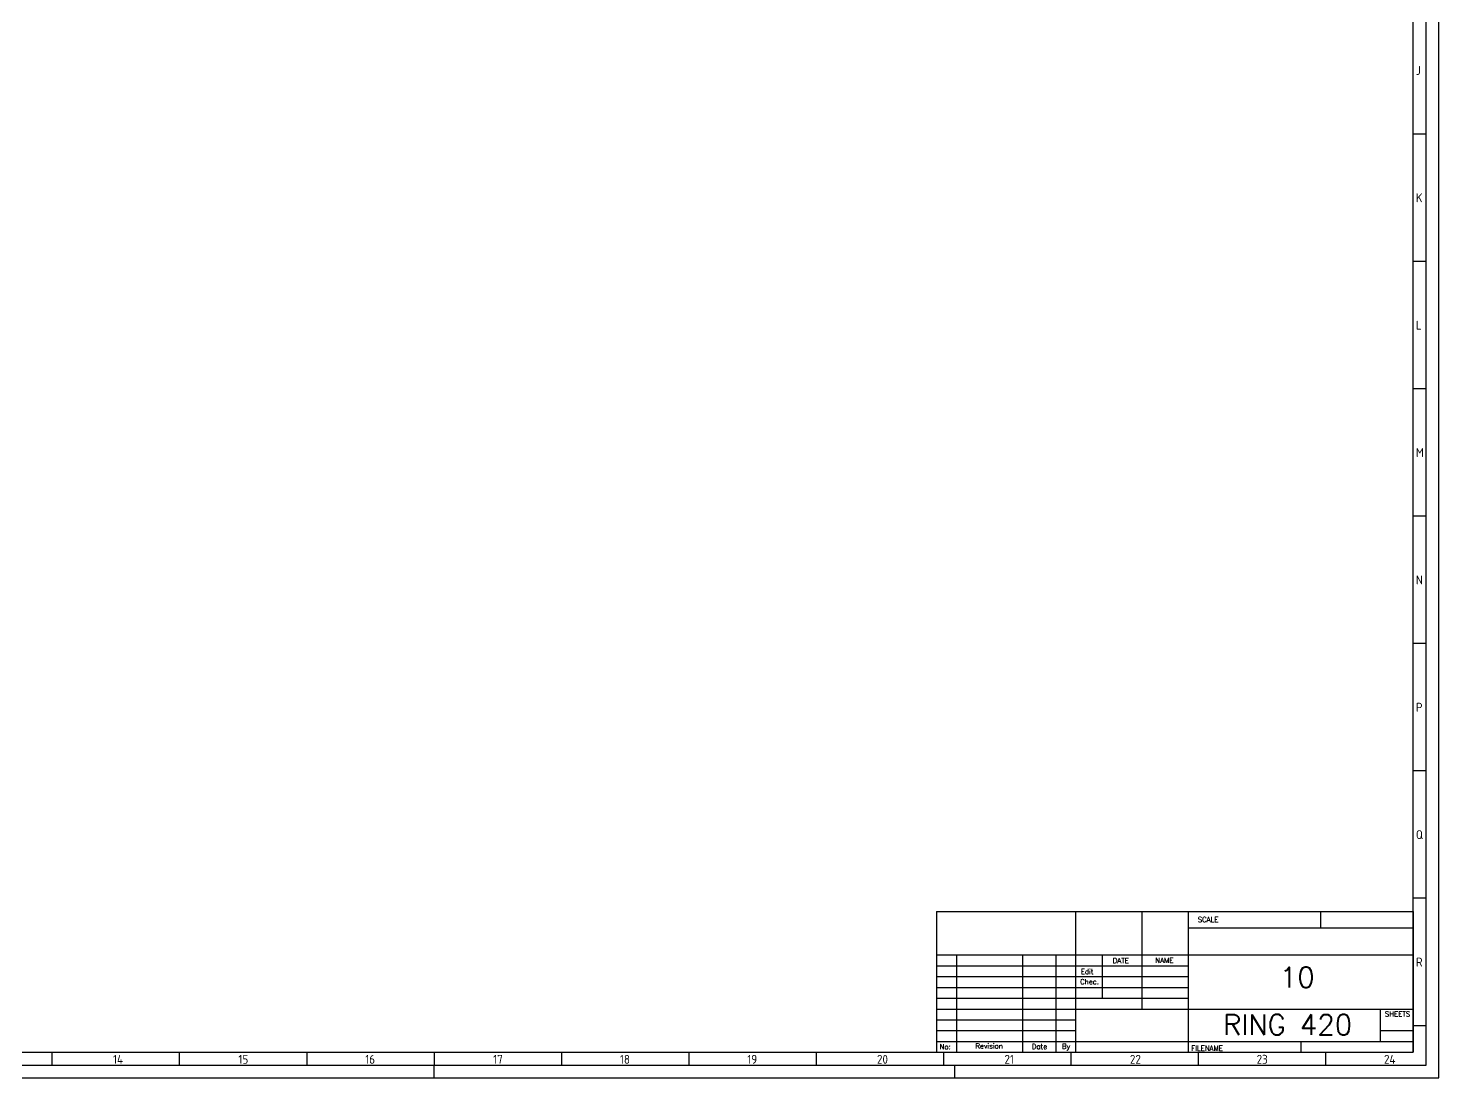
# Model space of a CAD drawing. Header units: millimetres. Extents: x 0 to 1189, y 5 to 846.
# Drawn here: x 635 to 1189, y 5 to 417 of the extents above; entities that cross this region are included whole.
import ezdxf
from ezdxf.enums import TextEntityAlignment as Align

# ---------------------------------------------------------------- set-up
doc = ezdxf.new("R2010")
doc.units = ezdxf.units.MM
doc.header["$LTSCALE"] = 12
for name, color, linetype in [('025', 1, 'Continuous'), ('035', 5, 'Continuous'), ('07', 7, 'Continuous')]:
    doc.layers.add(name, color=color, linetype=linetype)
doc.styles.add('ISO Proportional', font='isocp.shx')
doc.styles.add('WD', font='romans.shx')

# ---------------------------------------------------------------- blocks, each defined once
blk = doc.blocks.new('IEC_border_a0')
at = {"layer": '035', "color": 0}
for p, q in [((1189, 0), (1189, 841)), ((1183.98, 370.5), (1179, 370.5)), ((1183.98, 320.5), (1179, 320.5)), ((1184, 270.46), (1179.02, 270.46)), ((1184, 270.46), (1179.02, 270.46)), ((1184, 220.46), (1179.02, 220.46)), ((1184, 170.46), (1179.02, 170.46)), ((1184, 120.46), (1179.02, 120.46)), ((1184, 70.46), (1179.02, 70.46)), ((1184.02, 20.42), (1179.03, 20.42)), ((644.5, 10), (644.5, 5)), ((694.5, 10), (694.5, 5)), ((744.5, 10), (744.5, 5)), ((744.5, 10), (744.5, 5)), ((794.5, 10), (794.5, 5)), ((844.5, 10), (844.5, 5)), ((894.5, 10), (894.5, 5)), ((944.5, 10), (944.5, 5)), ((994.5, 10), (994.5, 5)), ((1044.5, 10), (1044.5, 5)), ((1094.5, 10), (1094.5, 5)), ((1144.5, 10), (1144.5, 5)), ((0, 0), (1189, 0)), ((794.5, 0), (794.5, 5)), ((999, 0), (999, 5))]:
    blk.add_line(p, q, dxfattribs=at)
blk.add_lwpolyline([(10, 10), (1179, 10), (1179, 831), (10, 831)], close=True, dxfattribs=at)
at = {"layer": '07', "color": 0}
blk.add_lwpolyline([(5, 5), (1184, 5), (1184, 836), (5, 836)], close=True, dxfattribs=at)
at = {"layer": '035', "color": 0, "style": 'ISO Proportional'}
for s, p in [('J', (1180, 393.75)), ('K', (1180, 343.75)), ('L', (1180.02, 293.72)), ('M', (1180.02, 243.72)), ('N', (1180.02, 193.72)), ('P', (1180.02, 143.72)), ('Q', (1180.02, 93.72)), ('R', (1180.03, 43.68)), ('14', (668.46, 5.5)), ('15', (717.72, 5.5)), ('16', (767.49, 5.5)), ('17', (817.72, 5.5)), ('18', (867.49, 5.5)), ('19', (917.49, 5.5)), ('20', (968.42, 5.5)), ('21', (1018.46, 5.5)), ('22', (1067.72, 5.5)), ('23', (1117.49, 5.5)), ('24', (1167.49, 5.5))]:
    blk.add_text(s, height=3.5, dxfattribs=at).set_placement(p)
blk = doc.blocks.new('IEC_tblock_a0')
at = {"layer": '035'}
for p, q in [((-106.6, 55.25), (-106.6, 17)), ((-36.4, 55.25), (-36.4, 48.88)), ((-88.4, 48.88), (0, 48.88)), ((-187.2, 34), (-88.4, 34)), ((-179.4, 38.25), (-179.4, 0)), ((-153.4, 38.25), (-153.4, 0)), ((-140.4, 38.25), (-140.4, 0)), ((-122.2, 38.25), (-122.2, 21.25)), ((-187.2, 29.75), (-88.4, 29.75)), ((-187.2, 25.5), (-88.4, 25.5)), ((-187.2, 21.25), (-88.4, 21.25)), ((-187.2, 17), (-132.6, 17)), ((-187.2, 12.75), (-132.6, 12.75)), ((-187.2, 8.5), (-132.6, 8.5)), ((-13, 8.5), (0, 8.5)), ((-187.2, 4.25), (0, 4.25)), ((-44.2, 4.25), (-44.2, 0))]:
    blk.add_line(p, q, dxfattribs=at)
at = {"layer": '07'}
for p, q in [((-187.2, 55.25), (0, 55.25)), ((-187.2, 55.25), (-187.2, 0)), ((-132.6, 55.25), (-132.6, 0)), ((-88.4, 55.25), (-88.4, 0)), ((0, 55.25), (0, 0)), ((-187.2, 38.25), (0, 38.25)), ((-132.6, 17), (0, 17)), ((-13, 17), (-13, 4.25)), ((-187.2, 0), (0, 0))]:
    blk.add_line(p, q, dxfattribs=at)
at = {"style": 'WD'}
for tag, p in [('SCALE', (-69.88, 51.07)), ('SH', (-8.74, 10.06)), ('FILENAME', (-68.15, 0.8))]:
    blk.add_attdef(tag, p, '', height=2, dxfattribs=at)
for tag, height, p in [('PROJDESC', 5, (-45.9, 29.2)), ('CKDATE', 2, (-114.85, 26.58)), ('EDDATE', 2, (-114.97, 30.8)), ('CKBY', 2, (-97.88, 26.3)), ('EDBY', 2, (-98.02, 30.86)), ('DWGDESC', 5, (-44.85, 19.72)), ('DWGNO', 3.5, (-48.54, 9.46))]:
    blk.add_attdef(tag, text='', height=height, dxfattribs=at).set_placement(p, align=Align.CENTER)
at = {"style": 'WD', "flags": 1}
blk.add_attdef('WD_TB', (-120.95, 11.91), '', height=2, dxfattribs=at)
at = {"layer": '025', "style": 'WD'}
for s, p in [('SCALE', (-80.57, 51.13)), ('NAME', (-97.74, 35.14)), ('No:', (-183.81, 1.19)), ('Revision', (-166.53, 1.47)), ('Date', (-146.79, 1.28)), ('By', (-136.33, 1.37))]:
    blk.add_text(s, height=2, dxfattribs=at).set_placement(p, align=Align.CENTER)
for s, p in [('DATE', (-118, 35)), ('Chec.', (-130.82, 26.72)), ('Edit', (-130.55, 30.72)), ('SHEETS', (-11.17, 14.05)), ('FILENAME', (-87.18, 0.61))]:
    blk.add_text(s, height=2, dxfattribs=at).set_placement(p)

msp = doc.modelspace()

# ---------------------------------------------------------------- block references
msp.add_blockref('IEC_border_a0', (0, 4.94))
ref = msp.add_blockref('IEC_tblock_a0', (1179, 14.94))
ref.add_attrib('DWGDESC', 'RING 420', dxfattribs={"height": 8, "style": 'WD'}).set_placement((1129.65, 21.77), align=Align.CENTER)
ref.add_attrib('PROJDESC', '10', dxfattribs={"height": 8, "style": 'WD'}).set_placement((1133.4, 40.39), align=Align.CENTER)

doc.saveas('drawing.dxf')
